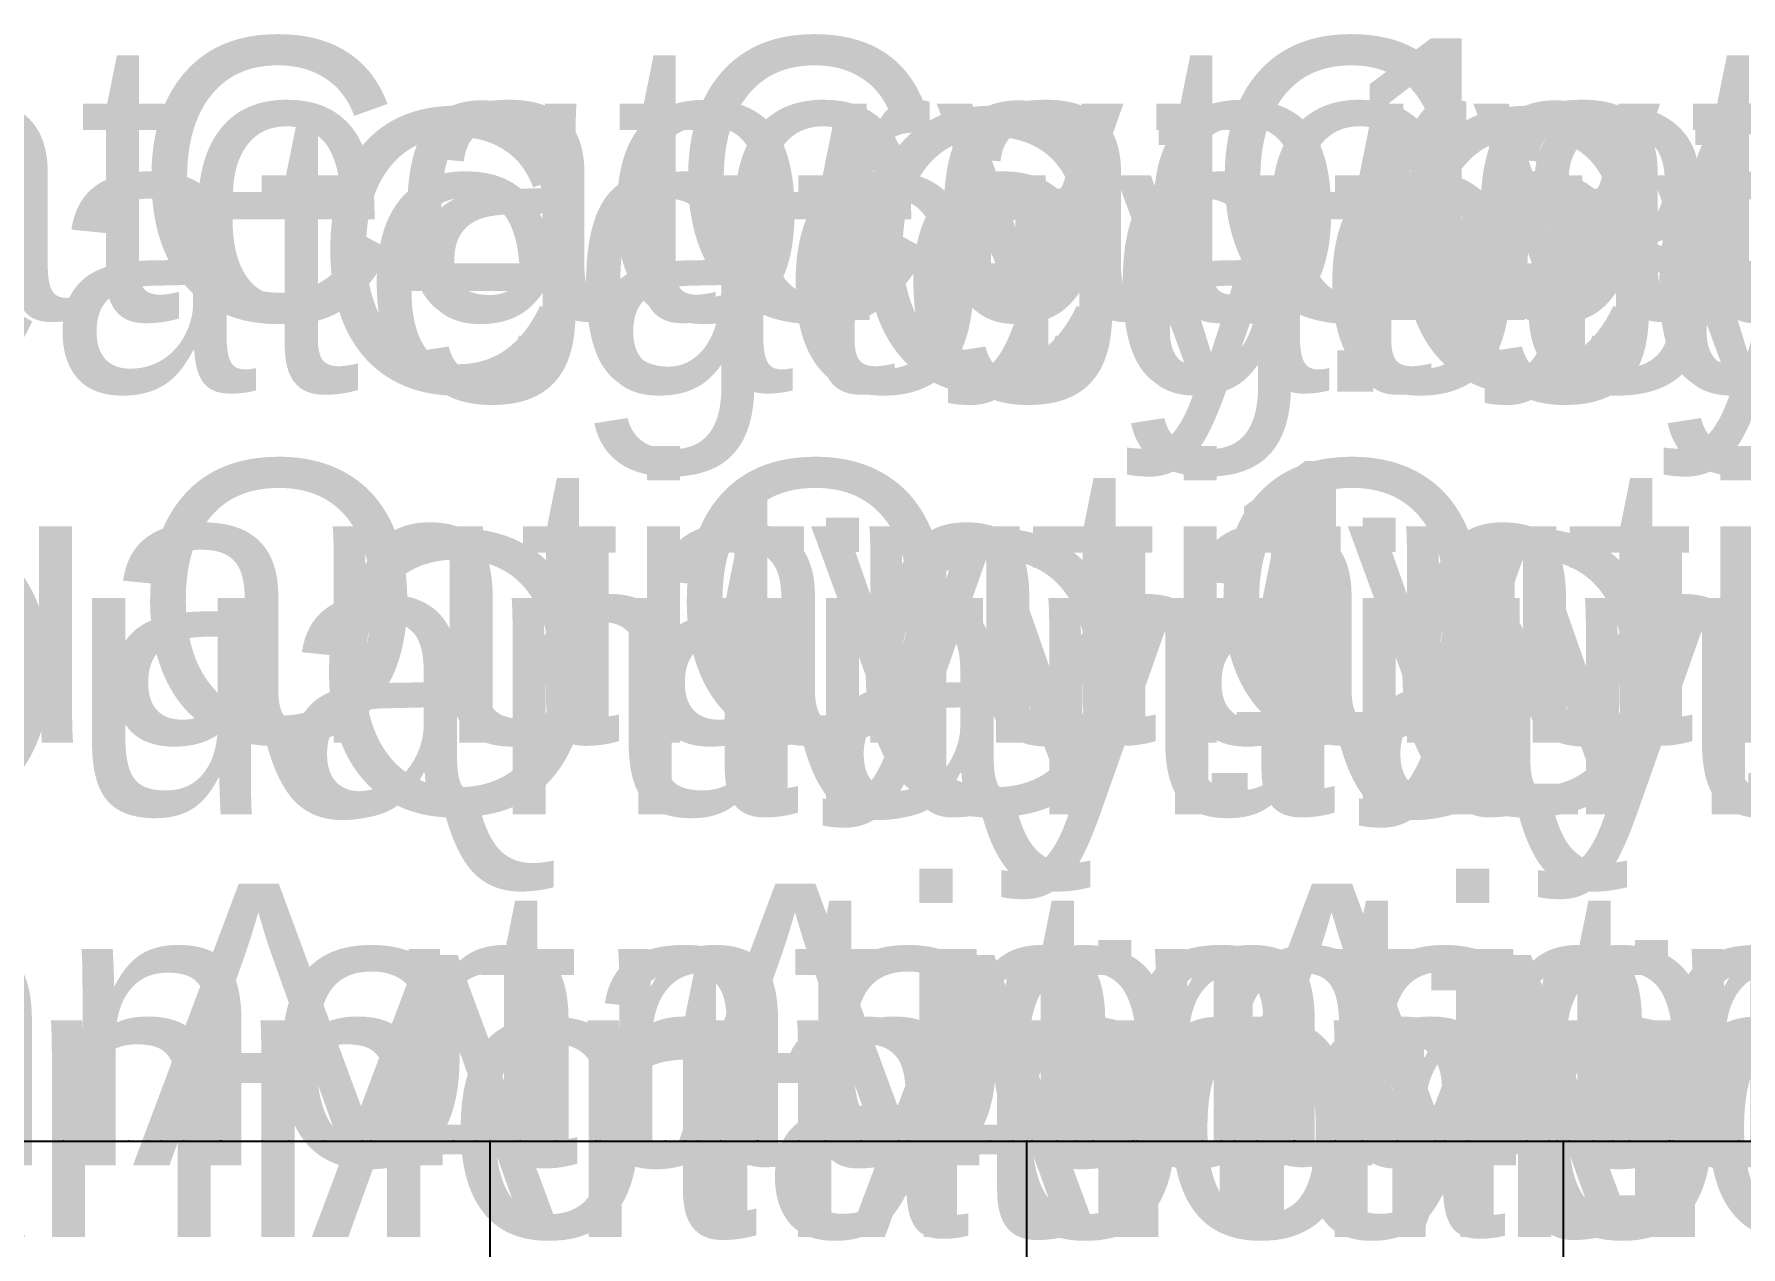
# Model space of a CAD drawing. Extents: x -2408 to 1029, y -526 to 2095.
# Drawn here: x -830.1 to -769.5, y 1596 to 1639 of the extents above; entities that cross this region are included whole.
import ezdxf

# ---------------------------------------------------------------- set-up
doc = ezdxf.new("R2010")
doc.units = 0

# ---------------------------------------------------------------- blocks, each defined once
blk = doc.blocks.new('-31')
at = {"layer": '1'}
blk.add_lwpolyline([(297.001442, 796.135864), (281.533212, 796.135864), (266.529593, 796.135864), (251.06136, 796.135864), (235.699931, 796.135864), (220.231689, 796.135864), (204.781679, 796.135864), (189.638661, 796.135864), (174.015274, 796.135864), (174.015274, 862.937851), (187.175975, 862.937851), (202.55039, 862.937851), (218.340909, 862.937851), (233.516824, 862.937851), (249.711435, 862.937851), (265.049816, 862.937851), (280.228961, 862.937851), (295.690551, 862.937851)], dxfattribs=at)
at = {"layer": '14'}
blk.add_lwpolyline([(304.404697, 801.215897), (288.227416, 801.215897), (269.265299, 801.215897), (255.025405, 801.215897), (238.793439, 801.215897), (223.404164, 801.215897), (207.430386, 801.215897), (190.876288, 801.215897), (174.015274, 801.215897), (174.015274, 862.937851), (182.200869, 862.937851), (196.968828, 862.937851), (213.179199, 862.937851), (229.86736, 862.937851), (245.673339, 862.937851), (262.127564, 862.937851), (278.779259, 862.937851), (295.230519, 862.937851)], dxfattribs=at)
at = {"layer": '2'}
blk.add_point((174.015274, 862.937851), dxfattribs=at)
blk.add_point((174.015274, 862.937851), dxfattribs=at)
blk = doc.blocks.new('-32')
at = {"layer": '1'}
blk.add_lwpolyline([(327.873744, 796.135864), (312.405504, 796.135864), (297.001442, 796.135864), (281.533212, 796.135864), (266.529593, 796.135864), (251.06136, 796.135864), (235.699931, 796.135864), (220.231689, 796.135864), (204.781679, 796.135864), (189.638661, 796.135864), (174.015274, 796.135864), (174.015274, 862.937851), (187.175975, 862.937851), (202.55039, 862.937851), (218.340909, 862.937851), (233.516824, 862.937851), (249.711435, 862.937851), (265.049816, 862.937851), (280.228961, 862.937851), (295.690551, 862.937851), (311.15215, 862.937851), (326.613743, 862.937851)], dxfattribs=at)
at = {"layer": '14'}
blk.add_lwpolyline([(319.824982, 801.215897), (304.404697, 801.215897), (288.227416, 801.215897), (269.265299, 801.215897), (255.025405, 801.215897), (238.793439, 801.215897), (223.404164, 801.215897), (207.430386, 801.215897), (190.876288, 801.215897), (174.015274, 801.215897), (174.015274, 862.937851), (182.200869, 862.937851), (196.968828, 862.937851), (213.179199, 862.937851), (229.86736, 862.937851), (245.673339, 862.937851), (262.127564, 862.937851), (278.779259, 862.937851), (295.230519, 862.937851), (311.126646, 862.937851), (328.160691, 862.937851)], dxfattribs=at)
at = {"layer": '2'}
blk.add_point((174.015274, 862.937851), dxfattribs=at)
blk.add_point((174.015274, 862.937851), dxfattribs=at)
at = {"layer": '3'}
for p in [(182.200869, 862.937851), (187.175975, 862.937851), (196.968828, 862.937851)]:
    blk.add_point(p, dxfattribs=at)
blk = doc.blocks.new('-33')
at = {"layer": '1'}
blk.add_lwpolyline([(343.002072, 796.135864), (327.873744, 796.135864), (312.405504, 796.135864), (297.001442, 796.135864), (281.533212, 796.135864), (266.529593, 796.135864), (251.06136, 796.135864), (235.699931, 796.135864), (220.231689, 796.135864), (204.781679, 796.135864), (189.638661, 796.135864), (174.015274, 796.135864), (174.015274, 862.937851), (187.175975, 862.937851), (202.55039, 862.937851), (218.340909, 862.937851), (233.516824, 862.937851), (249.711435, 862.937851), (265.049816, 862.937851), (280.228961, 862.937851), (295.690551, 862.937851), (311.15215, 862.937851), (326.613743, 862.937851), (342.075336, 862.937851)], dxfattribs=at)
at = {"layer": '14'}
blk.add_lwpolyline([(336.068024, 801.215897), (319.824982, 801.215897), (304.404697, 801.215897), (288.227416, 801.215897), (269.265299, 801.215897), (255.025405, 801.215897), (238.793439, 801.215897), (223.404164, 801.215897), (207.430386, 801.215897), (190.876288, 801.215897), (174.015274, 801.215897), (174.015274, 862.937851), (182.200869, 862.937851), (196.968828, 862.937851), (213.179199, 862.937851), (229.86736, 862.937851), (245.673339, 862.937851), (262.127564, 862.937851), (278.779259, 862.937851), (295.230519, 862.937851), (311.126646, 862.937851), (328.160691, 862.937851), (345.249161, 862.937851)], dxfattribs=at)
at = {"layer": '2'}
blk.add_point((174.015274, 862.937851), dxfattribs=at)
blk.add_point((174.015274, 862.937851), dxfattribs=at)
at = {"layer": '3'}
for p in [(182.200869, 862.937851), (187.175975, 862.937851), (196.968828, 862.937851), (202.55039, 862.937851), (213.179199, 862.937851), (218.340909, 862.937851)]:
    blk.add_point(p, dxfattribs=at)
blk = doc.blocks.new('-34')
at = {"layer": '1'}
blk.add_lwpolyline([(174.015274, 862.937851), (187.175975, 862.937851), (202.55039, 862.937851), (218.340909, 862.937851), (233.516824, 862.937851), (249.711435, 862.937851), (265.049816, 862.937851), (280.228961, 862.937851), (295.690551, 862.937851), (311.15215, 862.937851), (326.613743, 862.937851), (342.075336, 862.937851), (357.53693, 862.937851)], dxfattribs=at)
at = {"layer": '14'}
blk.add_lwpolyline([(174.015274, 862.937851), (182.200869, 862.937851), (196.968828, 862.937851), (213.179199, 862.937851), (229.86736, 862.937851), (245.673339, 862.937851), (262.127564, 862.937851), (278.779259, 862.937851), (295.230519, 862.937851), (311.126646, 862.937851), (328.160691, 862.937851), (345.249161, 862.937851), (360.77914, 862.937851)], dxfattribs=at)
at = {"layer": '3'}
for p in [(182.200869, 862.937851), (187.175975, 862.937851), (196.968828, 862.937851), (202.55039, 862.937851), (213.179199, 862.937851), (218.340909, 862.937851), (229.86736, 862.937851), (233.516824, 862.937851)]:
    blk.add_point(p, dxfattribs=at)
blk = doc.blocks.new('-35')
at = {"layer": '1'}
blk.add_lwpolyline([(187.175975, 862.937851), (202.55039, 862.937851), (218.340909, 862.937851), (233.516824, 862.937851), (249.711435, 862.937851), (265.049816, 862.937851), (280.228961, 862.937851), (295.690551, 862.937851), (311.15215, 862.937851), (326.613743, 862.937851), (342.075336, 862.937851), (357.53693, 862.937851), (372.998523, 862.937851)], dxfattribs=at)
at = {"layer": '14'}
blk.add_lwpolyline([(182.200869, 862.937851), (196.968828, 862.937851), (213.179199, 862.937851), (229.86736, 862.937851), (245.673339, 862.937851), (262.127564, 862.937851), (278.779259, 862.937851), (295.230519, 862.937851), (311.126646, 862.937851), (328.160691, 862.937851), (345.249161, 862.937851), (360.77914, 862.937851), (377.215309, 862.937851)], dxfattribs=at)
at = {"layer": '3'}
for p in [(196.968828, 862.937851), (202.55039, 862.937851), (213.179199, 862.937851), (218.340909, 862.937851), (229.86736, 862.937851), (233.516824, 862.937851), (245.673339, 862.937851), (249.711435, 862.937851)]:
    blk.add_point(p, dxfattribs=at)
blk = doc.blocks.new('-36')
at = {"layer": '1'}
blk.add_lwpolyline([(202.55039, 862.937851), (218.340909, 862.937851), (233.516824, 862.937851), (249.711435, 862.937851), (265.049816, 862.937851), (280.228961, 862.937851)], dxfattribs=at)
at = {"layer": '14'}
blk.add_lwpolyline([(213.179199, 862.937851), (229.86736, 862.937851), (245.673339, 862.937851), (262.127564, 862.937851), (278.779259, 862.937851)], dxfattribs=at)
at = {"layer": '3'}
for p in [(218.340909, 862.937851), (229.86736, 862.937851), (233.516824, 862.937851), (245.673339, 862.937851), (249.711435, 862.937851), (262.127564, 862.937851), (265.049816, 862.937851)]:
    blk.add_point(p, dxfattribs=at)
blk = doc.blocks.new('-37')
at = {"layer": '1'}
blk.add_lwpolyline([(233.516824, 862.937851), (249.711435, 862.937851), (265.049816, 862.937851), (280.228961, 862.937851), (295.690551, 862.937851)], dxfattribs=at)
at = {"layer": '14'}
blk.add_lwpolyline([(229.86736, 862.937851), (245.673339, 862.937851), (262.127564, 862.937851), (278.779259, 862.937851), (295.230519, 862.937851), (311.126646, 862.937851), (328.160691, 862.937851), (345.249161, 862.937851), (360.77914, 862.937851), (377.215309, 862.937851), (377.215309, 847.996178), (377.215309, 832.799586), (377.215309, 817.432813), (377.215309, 801.215897), (366.870471, 801.215897), (351.951439, 801.215897), (336.068024, 801.215897), (319.824982, 801.215897), (304.404697, 801.215897), (288.227416, 801.215897), (269.265299, 801.215897), (255.025405, 801.215897), (238.793439, 801.215897), (223.404164, 801.215897)], dxfattribs=at)
at = {"layer": '3'}
for p in [(245.673339, 862.937851), (249.711435, 862.937851), (262.127564, 862.937851), (265.049816, 862.937851), (278.779259, 862.937851), (280.228961, 862.937851)]:
    blk.add_point(p, dxfattribs=at)
at = {"layer": '1'}
for s, p in [('Category: 8', (281.965294, 889.536858)), ('Quantity: 1', (281.965294, 874.536858)), ('Annotation: ', (281.965294, 859.536858)), ('Category: 1', (-1064.102135, 796.820526)), ('Quantity: 1', (-1064.102135, 781.820526)), ('Annotation: ', (-1064.102135, 766.820526))]:
    blk.add_text(s, height=10, dxfattribs=at).set_placement(p)
blk = doc.blocks.new('-38')
at = {"layer": '1'}
blk.add_lwpolyline([(249.711435, 862.937851), (265.049816, 862.937851), (280.228961, 862.937851), (295.690551, 862.937851), (311.15215, 862.937851), (326.613743, 862.937851)], dxfattribs=at)
at = {"layer": '14'}
blk.add_lwpolyline([(245.673339, 862.937851), (262.127564, 862.937851), (278.779259, 862.937851), (295.230519, 862.937851), (311.126646, 862.937851), (328.160691, 862.937851), (345.249161, 862.937851), (360.77914, 862.937851), (377.215309, 862.937851), (377.215309, 847.996178), (377.215309, 832.799586), (377.215309, 817.432813), (377.215309, 801.215897), (366.870471, 801.215897), (351.951439, 801.215897), (336.068024, 801.215897), (319.824982, 801.215897), (304.404697, 801.215897), (288.227416, 801.215897), (269.265299, 801.215897), (255.025405, 801.215897), (238.793439, 801.215897)], dxfattribs=at)
at = {"layer": '3'}
for p in [(262.127564, 862.937851), (265.049816, 862.937851), (278.779259, 862.937851), (280.228961, 862.937851), (295.230519, 862.937851), (295.690551, 862.937851), (311.126646, 862.937851), (311.15215, 862.937851)]:
    blk.add_point(p, dxfattribs=at)
at = {"layer": '1'}
for s, p in [('Category: 8', (281.965294, 889.536858)), ('Quantity: 1', (281.965294, 874.536858)), ('Annotation: ', (281.965294, 859.536858)), ('Category: 1', (-1083.152122, 796.820526)), ('Quantity: 1', (-1083.152122, 781.820526)), ('Annotation: ', (-1083.152122, 766.820526))]:
    blk.add_text(s, height=10, dxfattribs=at).set_placement(p)
blk = doc.blocks.new('-39')
at = {"layer": '1'}
blk.add_lwpolyline([(265.049816, 862.937851), (280.228961, 862.937851), (295.690551, 862.937851), (311.15215, 862.937851), (326.613743, 862.937851), (342.075336, 862.937851), (357.53693, 862.937851), (372.998523, 862.937851), (389.915314, 862.937851), (389.915314, 857.800995), (389.915314, 842.804498), (389.915314, 827.142804), (389.915314, 811.875361), (389.915314, 796.135864), (388.873247, 796.135864), (373.938539, 796.135864), (358.470305, 796.135864), (343.002072, 796.135864), (327.873744, 796.135864), (312.405504, 796.135864), (297.001442, 796.135864), (281.533212, 796.135864), (266.529593, 796.135864)], dxfattribs=at)
at = {"layer": '14'}
blk.add_lwpolyline([(262.127564, 862.937851), (278.779259, 862.937851), (295.230519, 862.937851), (311.126646, 862.937851), (328.160691, 862.937851), (345.249161, 862.937851), (360.77914, 862.937851), (377.215309, 862.937851), (377.215309, 847.996178), (377.215309, 832.799586), (377.215309, 817.432813), (377.215309, 801.215897), (366.870471, 801.215897), (351.951439, 801.215897), (336.068024, 801.215897), (319.824982, 801.215897), (304.404697, 801.215897), (288.227416, 801.215897), (269.265299, 801.215897)], dxfattribs=at)
at = {"layer": '3'}
for p in [(278.779259, 862.937851), (280.228961, 862.937851), (295.230519, 862.937851), (295.690551, 862.937851), (311.126646, 862.937851), (311.15215, 862.937851), (326.613743, 862.937851), (328.160691, 862.937851)]:
    blk.add_point(p, dxfattribs=at)
at = {"layer": '1'}
for s, p in [('Category: 8', (281.965294, 889.536858)), ('Quantity: 1', (281.965294, 874.536858)), ('Annotation: ', (281.965294, 859.536858)), ('Category: 1', (-1102.20211, 796.820526)), ('Quantity: 1', (-1102.20211, 781.820526)), ('Annotation: ', (-1102.20211, 766.820526))]:
    blk.add_text(s, height=10, dxfattribs=at).set_placement(p)
blk = doc.blocks.new('-40')
at = {"layer": '1'}
blk.add_lwpolyline([(280.228961, 862.937851), (295.690551, 862.937851), (311.15215, 862.937851), (326.613743, 862.937851), (342.075336, 862.937851), (357.53693, 862.937851), (372.998523, 862.937851), (389.915314, 862.937851), (389.915314, 857.800995), (389.915314, 842.804498), (389.915314, 827.142804), (389.915314, 811.875361), (389.915314, 796.135864), (388.873247, 796.135864), (373.938539, 796.135864), (358.470305, 796.135864), (343.002072, 796.135864), (327.873744, 796.135864), (312.405504, 796.135864), (297.001442, 796.135864), (281.533212, 796.135864)], dxfattribs=at)
at = {"layer": '14'}
blk.add_lwpolyline([(278.779259, 862.937851), (295.230519, 862.937851), (311.126646, 862.937851), (328.160691, 862.937851), (345.249161, 862.937851), (360.77914, 862.937851), (377.215309, 862.937851), (377.215309, 847.996178), (377.215309, 832.799586), (377.215309, 817.432813), (377.215309, 801.215897), (366.870471, 801.215897), (351.951439, 801.215897), (336.068024, 801.215897), (319.824982, 801.215897), (304.404697, 801.215897), (288.227416, 801.215897)], dxfattribs=at)
at = {"layer": '3'}
for p in [(295.230519, 862.937851), (295.690551, 862.937851), (311.126646, 862.937851), (311.15215, 862.937851), (326.613743, 862.937851), (328.160691, 862.937851), (342.075336, 862.937851), (345.249161, 862.937851)]:
    blk.add_point(p, dxfattribs=at)
at = {"layer": '1'}
for s, p in [('Category: 8', (281.965294, 889.536858)), ('Quantity: 1', (281.965294, 874.536858)), ('Annotation: ', (281.965294, 859.536858)), ('Category: 1', (-1121.252136, 796.820526)), ('Quantity: 1', (-1121.252136, 781.820526)), ('Annotation: ', (-1121.252136, 766.820526))]:
    blk.add_text(s, height=10, dxfattribs=at).set_placement(p)

msp = doc.modelspace()

# ---------------------------------------------------------------- block references
at = {"layer": '1'}
for name, p in [('-37', (275.61524, 832.076891)), ('-38', (275.61524, 832.076891)), ('-39', (275.61524, 832.076891)), ('-40', (275.61524, 832.076891)), ('-40', (-1121.252136, 736.820577)), ('-39', (-1102.202113, 736.820577)), ('-38', (-1083.152119, 736.820577)), ('-37', (-1064.102135, 736.820577)), ('-36', (-1045.052109, 736.820577)), ('-35', (-1026.002121, 736.820577)), ('-34', (-1006.952133, 736.820577)), ('-33', (-987.90211, 736.820577)), ('-32', (-968.852116, 736.820575)), ('-31', (-949.80219, 736.820577))]:
    msp.add_blockref(name, p, dxfattribs=at)

doc.saveas('drawing.dxf')
